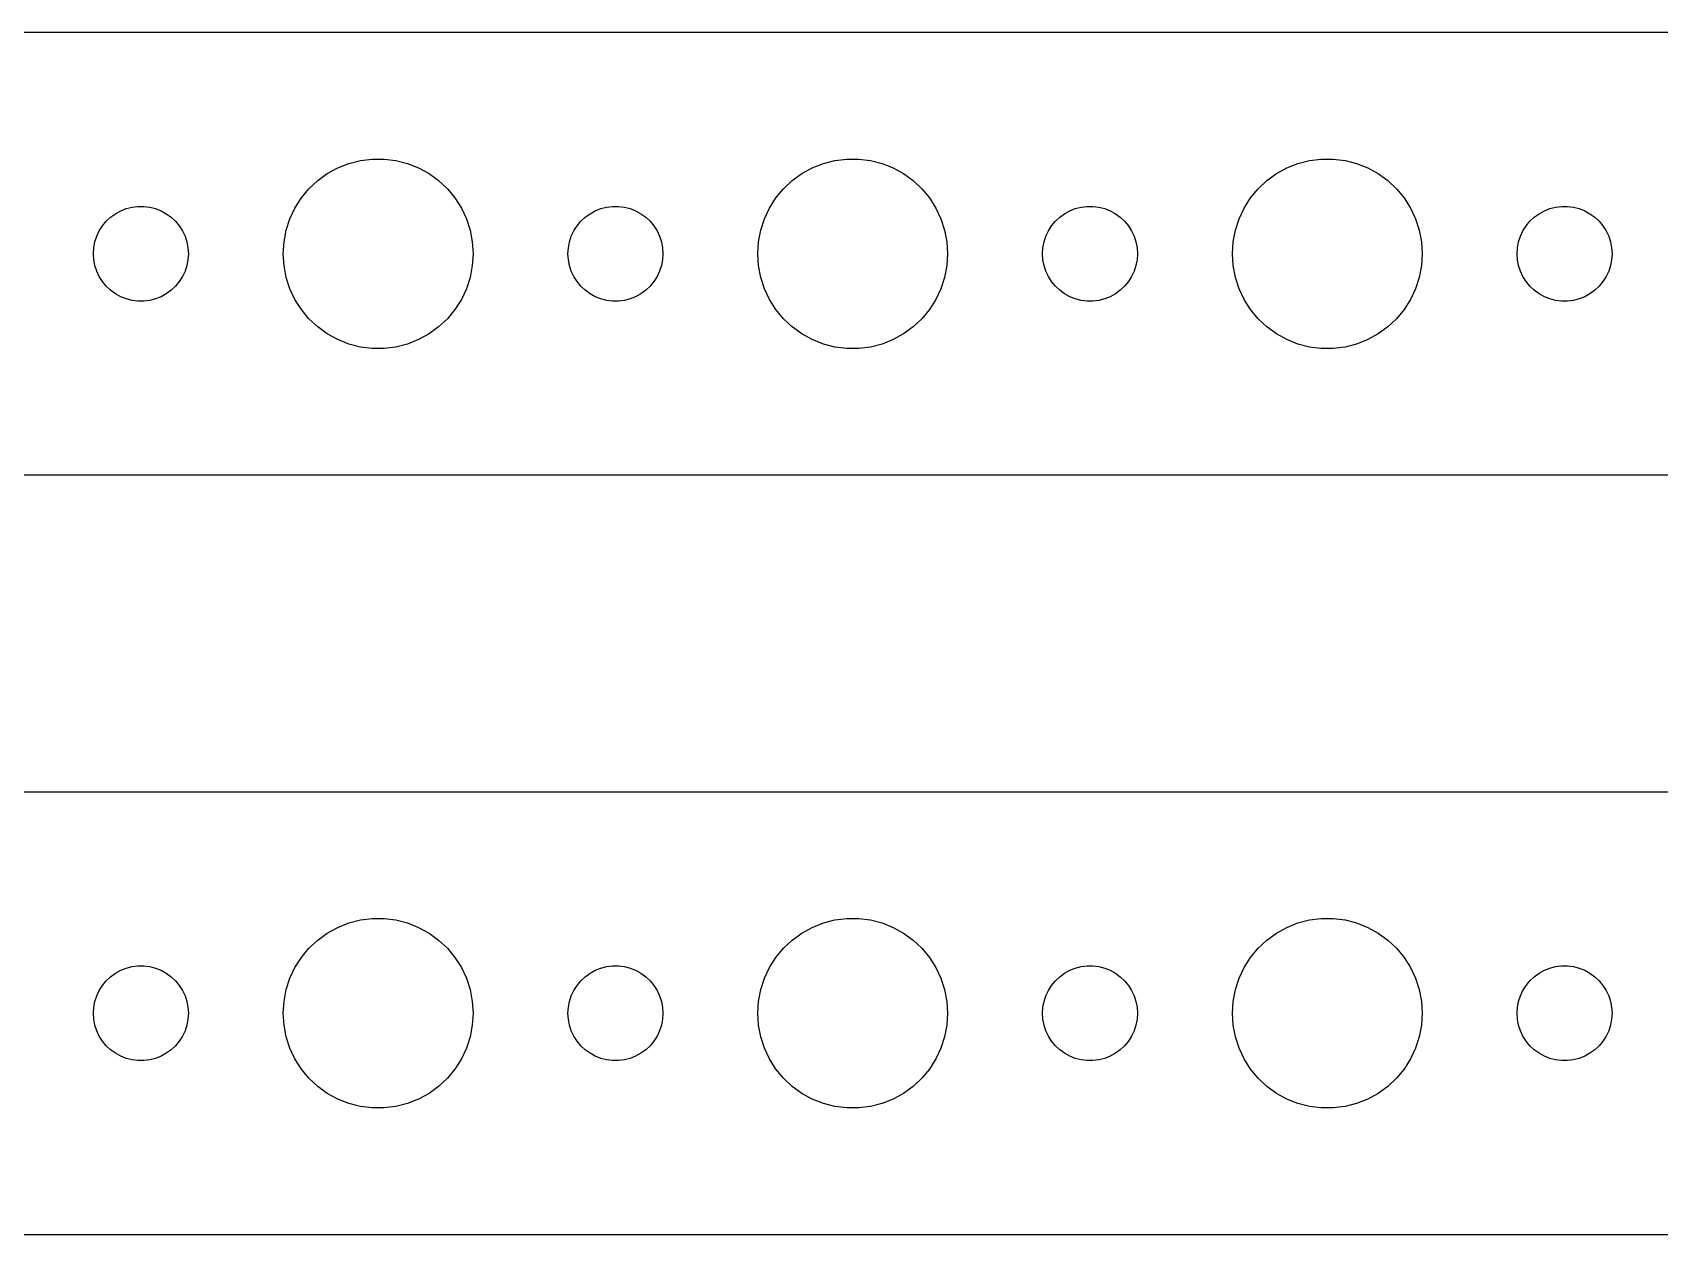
# Model space of a CAD drawing. Header units: metres. Extents: x -224 to 224, y 17 to 55.
# Drawn here: x -168.4 to -117, y 17 to 55 of the extents above; entities that cross this region are included whole.
import ezdxf

# ---------------------------------------------------------------- set-up
doc = ezdxf.new("R2010")
doc.units = ezdxf.units.M

msp = doc.modelspace()

# ---------------------------------------------------------------- linework, layer by layer
for p, q in [((219.814, 54.9901), (-219.814, 54.9901)), ((-158.427, 50.8532), (-158.062, 50.9469)), ((-158.062, 50.9469), (-157.688, 50.9941)), ((-157.688, 50.9941), (-157.312, 50.9941)), ((-157.312, 50.9941), (-156.938, 50.9469)), ((-156.938, 50.9469), (-156.573, 50.8532)), ((-143.427, 50.8532), (-143.062, 50.9469)), ((-143.062, 50.9469), (-142.688, 50.9941)), ((-142.688, 50.9941), (-142.312, 50.9941)), ((-142.312, 50.9941), (-141.938, 50.9469)), ((-141.938, 50.9469), (-141.573, 50.8532)), ((-128.427, 50.8532), (-128.062, 50.9469)), ((-128.062, 50.9469), (-127.688, 50.9941)), ((-127.688, 50.9941), (-127.312, 50.9941)), ((-127.312, 50.9941), (-126.938, 50.9469)), ((-126.938, 50.9469), (-126.573, 50.8532)), ((-159.412, 50.3115), (-159.107, 50.533)), ((-159.107, 50.533), (-158.777, 50.7145)), ((-158.777, 50.7145), (-158.427, 50.8532)), ((-156.573, 50.8532), (-156.223, 50.7145)), ((-156.223, 50.7145), (-155.893, 50.533)), ((-155.893, 50.533), (-155.588, 50.3115)), ((-144.412, 50.3115), (-144.107, 50.533)), ((-144.107, 50.533), (-143.777, 50.7145)), ((-143.777, 50.7145), (-143.427, 50.8532)), ((-141.573, 50.8532), (-141.223, 50.7145)), ((-141.223, 50.7145), (-140.893, 50.533)), ((-140.893, 50.533), (-140.588, 50.3115)), ((-129.412, 50.3115), (-129.107, 50.533)), ((-129.107, 50.533), (-128.777, 50.7145)), ((-128.777, 50.7145), (-128.427, 50.8532)), ((-126.573, 50.8532), (-126.223, 50.7145)), ((-126.223, 50.7145), (-125.893, 50.533)), ((-125.893, 50.533), (-125.588, 50.3115)), ((-159.927, 49.7634), (-159.687, 50.0536)), ((-159.687, 50.0536), (-159.412, 50.3115)), ((-155.588, 50.3115), (-155.313, 50.0536)), ((-155.313, 50.0536), (-155.073, 49.7634)), ((-144.927, 49.7634), (-144.687, 50.0536)), ((-144.687, 50.0536), (-144.412, 50.3115)), ((-140.588, 50.3115), (-140.313, 50.0536)), ((-140.313, 50.0536), (-140.073, 49.7634)), ((-129.927, 49.7634), (-129.687, 50.0536)), ((-129.687, 50.0536), (-129.412, 50.3115)), ((-125.588, 50.3115), (-125.313, 50.0536)), ((-125.313, 50.0536), (-125.073, 49.7634)), ((-165.639, 49.3572), (-165.464, 49.4266)), ((-165.464, 49.4266), (-165.281, 49.4734)), ((-165.281, 49.4734), (-165.094, 49.497)), ((-165.094, 49.497), (-164.906, 49.497)), ((-164.906, 49.497), (-164.719, 49.4734)), ((-164.719, 49.4734), (-164.536, 49.4266)), ((-164.536, 49.4266), (-164.361, 49.3572)), ((-160.289, 49.1044), (-160.129, 49.4453)), ((-160.129, 49.4453), (-159.927, 49.7634)), ((-155.073, 49.7634), (-154.871, 49.4453)), ((-154.871, 49.4453), (-154.711, 49.1044)), ((-150.639, 49.3572), (-150.464, 49.4266)), ((-150.464, 49.4266), (-150.281, 49.4734)), ((-150.281, 49.4734), (-150.094, 49.497)), ((-150.094, 49.497), (-149.906, 49.497)), ((-149.906, 49.497), (-149.719, 49.4734)), ((-149.719, 49.4734), (-149.536, 49.4266)), ((-149.536, 49.4266), (-149.361, 49.3572)), ((-145.289, 49.1044), (-145.129, 49.4453)), ((-145.129, 49.4453), (-144.927, 49.7634)), ((-140.073, 49.7634), (-139.871, 49.4453)), ((-139.871, 49.4453), (-139.711, 49.1044)), ((-135.639, 49.3572), (-135.464, 49.4266)), ((-135.464, 49.4266), (-135.281, 49.4734)), ((-135.281, 49.4734), (-135.094, 49.497)), ((-135.094, 49.497), (-134.906, 49.497)), ((-134.906, 49.497), (-134.719, 49.4734)), ((-134.719, 49.4734), (-134.536, 49.4266)), ((-134.536, 49.4266), (-134.361, 49.3572)), ((-130.289, 49.1044), (-130.129, 49.4453)), ((-130.129, 49.4453), (-129.927, 49.7634)), ((-125.073, 49.7634), (-124.871, 49.4453)), ((-124.871, 49.4453), (-124.711, 49.1044)), ((-120.639, 49.3572), (-120.464, 49.4266)), ((-120.464, 49.4266), (-120.281, 49.4734)), ((-120.281, 49.4734), (-120.094, 49.497)), ((-120.094, 49.497), (-119.906, 49.497)), ((-119.906, 49.497), (-119.719, 49.4734)), ((-119.719, 49.4734), (-119.536, 49.4266)), ((-119.536, 49.4266), (-119.361, 49.3572)), ((-166.314, 48.7226), (-166.214, 48.8817)), ((-166.214, 48.8817), (-166.093, 49.0268)), ((-166.093, 49.0268), (-165.956, 49.1558)), ((-165.956, 49.1558), (-165.804, 49.2665)), ((-165.804, 49.2665), (-165.639, 49.3572)), ((-164.361, 49.3572), (-164.196, 49.2665)), ((-164.196, 49.2665), (-164.044, 49.1558)), ((-164.044, 49.1558), (-163.907, 49.0268)), ((-163.907, 49.0268), (-163.786, 48.8817)), ((-163.786, 48.8817), (-163.686, 48.7226)), ((-160.406, 48.7461), (-160.289, 49.1044)), ((-154.711, 49.1044), (-154.594, 48.7461)), ((-151.314, 48.7226), (-151.214, 48.8817)), ((-151.214, 48.8817), (-151.093, 49.0268)), ((-151.093, 49.0268), (-150.956, 49.1558)), ((-150.956, 49.1558), (-150.804, 49.2665)), ((-150.804, 49.2665), (-150.639, 49.3572)), ((-149.361, 49.3572), (-149.196, 49.2665)), ((-149.196, 49.2665), (-149.044, 49.1558)), ((-149.044, 49.1558), (-148.907, 49.0268)), ((-148.907, 49.0268), (-148.786, 48.8817)), ((-148.786, 48.8817), (-148.686, 48.7226)), ((-145.406, 48.7461), (-145.289, 49.1044)), ((-139.711, 49.1044), (-139.594, 48.7461)), ((-136.314, 48.7226), (-136.214, 48.8817)), ((-136.214, 48.8817), (-136.093, 49.0268)), ((-136.093, 49.0268), (-135.956, 49.1558)), ((-135.956, 49.1558), (-135.804, 49.2665)), ((-135.804, 49.2665), (-135.639, 49.3572)), ((-134.361, 49.3572), (-134.196, 49.2665)), ((-134.196, 49.2665), (-134.044, 49.1558)), ((-134.044, 49.1558), (-133.907, 49.0268)), ((-133.907, 49.0268), (-133.786, 48.8817)), ((-133.786, 48.8817), (-133.686, 48.7226)), ((-130.406, 48.7461), (-130.289, 49.1044)), ((-124.711, 49.1044), (-124.594, 48.7461)), ((-121.314, 48.7226), (-121.214, 48.8817)), ((-121.214, 48.8817), (-121.093, 49.0268)), ((-121.093, 49.0268), (-120.956, 49.1558)), ((-120.956, 49.1558), (-120.804, 49.2665)), ((-120.804, 49.2665), (-120.639, 49.3572)), ((-119.361, 49.3572), (-119.196, 49.2665)), ((-119.196, 49.2665), (-119.044, 49.1558)), ((-119.044, 49.1558), (-118.907, 49.0268)), ((-118.907, 49.0268), (-118.786, 48.8817)), ((-118.786, 48.8817), (-118.686, 48.7226)), ((-166.488, 48.188), (-166.453, 48.373)), ((-166.453, 48.373), (-166.395, 48.5522)), ((-166.395, 48.5522), (-166.314, 48.7226)), ((-163.686, 48.7226), (-163.605, 48.5522)), ((-163.605, 48.5522), (-163.547, 48.373)), ((-163.547, 48.373), (-163.512, 48.188)), ((-160.5, 48), (-160.476, 48.376)), ((-160.476, 48.376), (-160.406, 48.7461)), ((-154.594, 48.7461), (-154.524, 48.376)), ((-154.524, 48.376), (-154.5, 48)), ((-151.488, 48.188), (-151.453, 48.373)), ((-151.453, 48.373), (-151.395, 48.5522)), ((-151.395, 48.5522), (-151.314, 48.7226)), ((-148.686, 48.7226), (-148.605, 48.5522)), ((-148.605, 48.5522), (-148.547, 48.373)), ((-148.547, 48.373), (-148.512, 48.188)), ((-145.5, 48), (-145.476, 48.376)), ((-145.476, 48.376), (-145.406, 48.7461)), ((-139.594, 48.7461), (-139.524, 48.376)), ((-139.524, 48.376), (-139.5, 48)), ((-136.488, 48.188), (-136.453, 48.373)), ((-136.453, 48.373), (-136.395, 48.5522)), ((-136.395, 48.5522), (-136.314, 48.7226)), ((-133.686, 48.7226), (-133.605, 48.5522)), ((-133.605, 48.5522), (-133.547, 48.373)), ((-133.547, 48.373), (-133.512, 48.188)), ((-130.5, 48), (-130.476, 48.376)), ((-130.476, 48.376), (-130.406, 48.7461)), ((-124.594, 48.7461), (-124.524, 48.376)), ((-124.524, 48.376), (-124.5, 48)), ((-121.488, 48.188), (-121.453, 48.373)), ((-121.453, 48.373), (-121.395, 48.5522)), ((-121.395, 48.5522), (-121.314, 48.7226)), ((-118.686, 48.7226), (-118.605, 48.5522)), ((-118.605, 48.5522), (-118.547, 48.373)), ((-118.547, 48.373), (-118.512, 48.188)), ((-166.5, 48), (-166.488, 48.188)), ((-166.488, 47.812), (-166.5, 48)), ((-163.512, 48.188), (-163.5, 48)), ((-163.5, 48), (-163.512, 47.812)), ((-160.476, 47.624), (-160.5, 48)), ((-154.5, 48), (-154.524, 47.624)), ((-151.5, 48), (-151.488, 48.188)), ((-151.488, 47.812), (-151.5, 48)), ((-148.512, 48.188), (-148.5, 48)), ((-148.5, 48), (-148.512, 47.812)), ((-145.476, 47.624), (-145.5, 48)), ((-139.5, 48), (-139.524, 47.624)), ((-136.5, 48), (-136.488, 48.188)), ((-136.488, 47.812), (-136.5, 48)), ((-133.512, 48.188), (-133.5, 48)), ((-133.5, 48), (-133.512, 47.812)), ((-130.476, 47.624), (-130.5, 48)), ((-124.5, 48), (-124.524, 47.624)), ((-121.5, 48), (-121.488, 48.188)), ((-121.488, 47.812), (-121.5, 48)), ((-118.512, 48.188), (-118.5, 48)), ((-118.5, 48), (-118.512, 47.812)), ((-166.453, 47.627), (-166.488, 47.812)), ((-166.395, 47.4478), (-166.453, 47.627)), ((-166.314, 47.2774), (-166.395, 47.4478)), ((-163.605, 47.4478), (-163.686, 47.2774)), ((-163.547, 47.627), (-163.605, 47.4478)), ((-163.512, 47.812), (-163.547, 47.627)), ((-160.406, 47.2539), (-160.476, 47.624)), ((-154.524, 47.624), (-154.594, 47.2539)), ((-151.453, 47.627), (-151.488, 47.812)), ((-151.395, 47.4478), (-151.453, 47.627)), ((-151.314, 47.2774), (-151.395, 47.4478)), ((-148.605, 47.4478), (-148.686, 47.2774)), ((-148.547, 47.627), (-148.605, 47.4478)), ((-148.512, 47.812), (-148.547, 47.627)), ((-145.406, 47.2539), (-145.476, 47.624)), ((-139.524, 47.624), (-139.594, 47.2539)), ((-136.453, 47.627), (-136.488, 47.812)), ((-136.395, 47.4478), (-136.453, 47.627)), ((-136.314, 47.2774), (-136.395, 47.4478)), ((-133.605, 47.4478), (-133.686, 47.2774)), ((-133.547, 47.627), (-133.605, 47.4478)), ((-133.512, 47.812), (-133.547, 47.627)), ((-130.406, 47.2539), (-130.476, 47.624)), ((-124.524, 47.624), (-124.594, 47.2539)), ((-121.453, 47.627), (-121.488, 47.812)), ((-121.395, 47.4478), (-121.453, 47.627)), ((-121.314, 47.2774), (-121.395, 47.4478)), ((-118.605, 47.4478), (-118.686, 47.2774)), ((-118.547, 47.627), (-118.605, 47.4478)), ((-118.512, 47.812), (-118.547, 47.627)), ((-166.214, 47.1183), (-166.314, 47.2774)), ((-166.093, 46.9732), (-166.214, 47.1183)), ((-165.956, 46.8442), (-166.093, 46.9732)), ((-165.804, 46.7335), (-165.956, 46.8442)), ((-164.044, 46.8442), (-164.196, 46.7335)), ((-163.907, 46.9732), (-164.044, 46.8442)), ((-163.786, 47.1183), (-163.907, 46.9732)), ((-163.686, 47.2774), (-163.786, 47.1183)), ((-160.289, 46.8956), (-160.406, 47.2539)), ((-160.129, 46.5547), (-160.289, 46.8956)), ((-154.711, 46.8956), (-154.871, 46.5547)), ((-154.594, 47.2539), (-154.711, 46.8956)), ((-151.214, 47.1183), (-151.314, 47.2774)), ((-151.093, 46.9732), (-151.214, 47.1183)), ((-150.956, 46.8442), (-151.093, 46.9732)), ((-150.804, 46.7335), (-150.956, 46.8442)), ((-149.044, 46.8442), (-149.196, 46.7335)), ((-148.907, 46.9732), (-149.044, 46.8442)), ((-148.786, 47.1183), (-148.907, 46.9732)), ((-148.686, 47.2774), (-148.786, 47.1183)), ((-145.289, 46.8956), (-145.406, 47.2539)), ((-145.129, 46.5547), (-145.289, 46.8956)), ((-139.711, 46.8956), (-139.871, 46.5547)), ((-139.594, 47.2539), (-139.711, 46.8956)), ((-136.214, 47.1183), (-136.314, 47.2774)), ((-136.093, 46.9732), (-136.214, 47.1183)), ((-135.956, 46.8442), (-136.093, 46.9732)), ((-135.804, 46.7335), (-135.956, 46.8442)), ((-134.044, 46.8442), (-134.196, 46.7335)), ((-133.907, 46.9732), (-134.044, 46.8442)), ((-133.786, 47.1183), (-133.907, 46.9732)), ((-133.686, 47.2774), (-133.786, 47.1183)), ((-130.289, 46.8956), (-130.406, 47.2539)), ((-130.129, 46.5547), (-130.289, 46.8956)), ((-124.711, 46.8956), (-124.871, 46.5547)), ((-124.594, 47.2539), (-124.711, 46.8956)), ((-121.214, 47.1183), (-121.314, 47.2774)), ((-121.093, 46.9732), (-121.214, 47.1183)), ((-120.956, 46.8442), (-121.093, 46.9732)), ((-120.804, 46.7335), (-120.956, 46.8442)), ((-119.044, 46.8442), (-119.196, 46.7335)), ((-118.907, 46.9732), (-119.044, 46.8442)), ((-118.786, 47.1183), (-118.907, 46.9732)), ((-118.686, 47.2774), (-118.786, 47.1183)), ((-165.639, 46.6428), (-165.804, 46.7335)), ((-165.464, 46.5734), (-165.639, 46.6428)), ((-165.281, 46.5266), (-165.464, 46.5734)), ((-165.094, 46.503), (-165.281, 46.5266)), ((-164.906, 46.503), (-165.094, 46.503)), ((-164.719, 46.5266), (-164.906, 46.503)), ((-164.536, 46.5734), (-164.719, 46.5266)), ((-164.361, 46.6428), (-164.536, 46.5734)), ((-164.196, 46.7335), (-164.361, 46.6428)), ((-159.927, 46.2366), (-160.129, 46.5547)), ((-154.871, 46.5547), (-155.073, 46.2366)), ((-150.639, 46.6428), (-150.804, 46.7335)), ((-150.464, 46.5734), (-150.639, 46.6428)), ((-150.281, 46.5266), (-150.464, 46.5734)), ((-150.094, 46.503), (-150.281, 46.5266)), ((-149.906, 46.503), (-150.094, 46.503)), ((-149.719, 46.5266), (-149.906, 46.503)), ((-149.536, 46.5734), (-149.719, 46.5266)), ((-149.361, 46.6428), (-149.536, 46.5734)), ((-149.196, 46.7335), (-149.361, 46.6428)), ((-144.927, 46.2366), (-145.129, 46.5547)), ((-139.871, 46.5547), (-140.073, 46.2366)), ((-135.639, 46.6428), (-135.804, 46.7335)), ((-135.464, 46.5734), (-135.639, 46.6428)), ((-135.281, 46.5266), (-135.464, 46.5734)), ((-135.094, 46.503), (-135.281, 46.5266)), ((-134.906, 46.503), (-135.094, 46.503)), ((-134.719, 46.5266), (-134.906, 46.503)), ((-134.536, 46.5734), (-134.719, 46.5266)), ((-134.361, 46.6428), (-134.536, 46.5734)), ((-134.196, 46.7335), (-134.361, 46.6428)), ((-129.927, 46.2366), (-130.129, 46.5547)), ((-124.871, 46.5547), (-125.073, 46.2366)), ((-120.639, 46.6428), (-120.804, 46.7335)), ((-120.464, 46.5734), (-120.639, 46.6428)), ((-120.281, 46.5266), (-120.464, 46.5734)), ((-120.094, 46.503), (-120.281, 46.5266)), ((-119.906, 46.503), (-120.094, 46.503)), ((-119.719, 46.5266), (-119.906, 46.503)), ((-119.536, 46.5734), (-119.719, 46.5266)), ((-119.361, 46.6428), (-119.536, 46.5734)), ((-119.196, 46.7335), (-119.361, 46.6428)), ((-159.687, 45.9464), (-159.927, 46.2366)), ((-159.412, 45.6885), (-159.687, 45.9464)), ((-155.313, 45.9464), (-155.588, 45.6885)), ((-155.073, 46.2366), (-155.313, 45.9464)), ((-144.687, 45.9464), (-144.927, 46.2366)), ((-144.412, 45.6885), (-144.687, 45.9464)), ((-140.313, 45.9464), (-140.588, 45.6885)), ((-140.073, 46.2366), (-140.313, 45.9464)), ((-129.687, 45.9464), (-129.927, 46.2366)), ((-129.412, 45.6885), (-129.687, 45.9464)), ((-125.313, 45.9464), (-125.588, 45.6885)), ((-125.073, 46.2366), (-125.313, 45.9464)), ((-159.107, 45.467), (-159.412, 45.6885)), ((-158.777, 45.2855), (-159.107, 45.467)), ((-158.427, 45.1468), (-158.777, 45.2855)), ((-156.223, 45.2855), (-156.573, 45.1468)), ((-155.893, 45.467), (-156.223, 45.2855)), ((-155.588, 45.6885), (-155.893, 45.467)), ((-144.107, 45.467), (-144.412, 45.6885)), ((-143.777, 45.2855), (-144.107, 45.467)), ((-143.427, 45.1468), (-143.777, 45.2855)), ((-141.223, 45.2855), (-141.573, 45.1468)), ((-140.893, 45.467), (-141.223, 45.2855)), ((-140.588, 45.6885), (-140.893, 45.467)), ((-129.107, 45.467), (-129.412, 45.6885)), ((-128.777, 45.2855), (-129.107, 45.467)), ((-128.427, 45.1468), (-128.777, 45.2855)), ((-126.223, 45.2855), (-126.573, 45.1468)), ((-125.893, 45.467), (-126.223, 45.2855)), ((-125.588, 45.6885), (-125.893, 45.467)), ((-158.062, 45.0531), (-158.427, 45.1468)), ((-157.688, 45.0059), (-158.062, 45.0531)), ((-157.312, 45.0059), (-157.688, 45.0059)), ((-156.938, 45.0531), (-157.312, 45.0059)), ((-156.573, 45.1468), (-156.938, 45.0531)), ((-143.062, 45.0531), (-143.427, 45.1468)), ((-142.688, 45.0059), (-143.062, 45.0531)), ((-142.312, 45.0059), (-142.688, 45.0059)), ((-141.938, 45.0531), (-142.312, 45.0059)), ((-141.573, 45.1468), (-141.938, 45.0531)), ((-128.062, 45.0531), (-128.427, 45.1468)), ((-127.688, 45.0059), (-128.062, 45.0531)), ((-127.312, 45.0059), (-127.688, 45.0059)), ((-126.938, 45.0531), (-127.312, 45.0059)), ((-126.573, 45.1468), (-126.938, 45.0531)), ((-219.814, 41.0099), (219.814, 41.0099)), ((219.814, 30.9901), (-219.814, 30.9901)), ((-158.777, 26.7145), (-158.427, 26.8532)), ((-158.427, 26.8532), (-158.062, 26.9469)), ((-158.062, 26.9469), (-157.688, 26.9941)), ((-157.688, 26.9941), (-157.312, 26.9941)), ((-157.312, 26.9941), (-156.938, 26.9469)), ((-156.938, 26.9469), (-156.573, 26.8532)), ((-156.573, 26.8532), (-156.223, 26.7145)), ((-143.777, 26.7145), (-143.427, 26.8532)), ((-143.427, 26.8532), (-143.062, 26.9469)), ((-143.062, 26.9469), (-142.688, 26.9941)), ((-142.688, 26.9941), (-142.312, 26.9941)), ((-142.312, 26.9941), (-141.938, 26.9469)), ((-141.938, 26.9469), (-141.573, 26.8532)), ((-141.573, 26.8532), (-141.223, 26.7145)), ((-128.777, 26.7145), (-128.427, 26.8532)), ((-128.427, 26.8532), (-128.062, 26.9469)), ((-128.062, 26.9469), (-127.688, 26.9941)), ((-127.688, 26.9941), (-127.312, 26.9941)), ((-127.312, 26.9941), (-126.938, 26.9469)), ((-126.938, 26.9469), (-126.573, 26.8532)), ((-126.573, 26.8532), (-126.223, 26.7145)), ((-159.687, 26.0536), (-159.412, 26.3115)), ((-159.412, 26.3115), (-159.107, 26.533)), ((-159.107, 26.533), (-158.777, 26.7145)), ((-156.223, 26.7145), (-155.893, 26.533)), ((-155.893, 26.533), (-155.588, 26.3115)), ((-155.588, 26.3115), (-155.313, 26.0536)), ((-144.687, 26.0536), (-144.412, 26.3115)), ((-144.412, 26.3115), (-144.107, 26.533)), ((-144.107, 26.533), (-143.777, 26.7145)), ((-141.223, 26.7145), (-140.893, 26.533)), ((-140.893, 26.533), (-140.588, 26.3115)), ((-140.588, 26.3115), (-140.313, 26.0536)), ((-129.687, 26.0536), (-129.412, 26.3115)), ((-129.412, 26.3115), (-129.107, 26.533)), ((-129.107, 26.533), (-128.777, 26.7145)), ((-126.223, 26.7145), (-125.893, 26.533)), ((-125.893, 26.533), (-125.588, 26.3115)), ((-125.588, 26.3115), (-125.313, 26.0536)), ((-160.129, 25.4453), (-159.927, 25.7634)), ((-159.927, 25.7634), (-159.687, 26.0536)), ((-155.313, 26.0536), (-155.073, 25.7634)), ((-155.073, 25.7634), (-154.871, 25.4453)), ((-145.129, 25.4453), (-144.927, 25.7634)), ((-144.927, 25.7634), (-144.687, 26.0536)), ((-140.313, 26.0536), (-140.073, 25.7634)), ((-140.073, 25.7634), (-139.871, 25.4453)), ((-130.129, 25.4453), (-129.927, 25.7634)), ((-129.927, 25.7634), (-129.687, 26.0536)), ((-125.313, 26.0536), (-125.073, 25.7634)), ((-125.073, 25.7634), (-124.871, 25.4453)), ((-165.956, 25.1558), (-165.804, 25.2665)), ((-165.804, 25.2665), (-165.639, 25.3572)), ((-165.639, 25.3572), (-165.464, 25.4266)), ((-165.464, 25.4266), (-165.281, 25.4734)), ((-165.281, 25.4734), (-165.094, 25.497)), ((-165.094, 25.497), (-164.906, 25.497)), ((-164.906, 25.497), (-164.719, 25.4734)), ((-164.719, 25.4734), (-164.536, 25.4266)), ((-164.536, 25.4266), (-164.361, 25.3572)), ((-164.361, 25.3572), (-164.196, 25.2665)), ((-164.196, 25.2665), (-164.044, 25.1558)), ((-160.289, 25.1044), (-160.129, 25.4453)), ((-154.871, 25.4453), (-154.711, 25.1044)), ((-150.956, 25.1558), (-150.804, 25.2665)), ((-150.804, 25.2665), (-150.639, 25.3572)), ((-150.639, 25.3572), (-150.464, 25.4266)), ((-150.464, 25.4266), (-150.281, 25.4734)), ((-150.281, 25.4734), (-150.094, 25.497)), ((-150.094, 25.497), (-149.906, 25.497)), ((-149.906, 25.497), (-149.719, 25.4734)), ((-149.719, 25.4734), (-149.536, 25.4266)), ((-149.536, 25.4266), (-149.361, 25.3572)), ((-149.361, 25.3572), (-149.196, 25.2665)), ((-149.196, 25.2665), (-149.044, 25.1558)), ((-145.289, 25.1044), (-145.129, 25.4453)), ((-139.871, 25.4453), (-139.711, 25.1044)), ((-135.956, 25.1558), (-135.804, 25.2665)), ((-135.804, 25.2665), (-135.639, 25.3572)), ((-135.639, 25.3572), (-135.464, 25.4266)), ((-135.464, 25.4266), (-135.281, 25.4734)), ((-135.281, 25.4734), (-135.094, 25.497)), ((-135.094, 25.497), (-134.906, 25.497)), ((-134.906, 25.497), (-134.719, 25.4734)), ((-134.719, 25.4734), (-134.536, 25.4266)), ((-134.536, 25.4266), (-134.361, 25.3572)), ((-134.361, 25.3572), (-134.196, 25.2665)), ((-134.196, 25.2665), (-134.044, 25.1558)), ((-130.289, 25.1044), (-130.129, 25.4453)), ((-124.871, 25.4453), (-124.711, 25.1044)), ((-120.956, 25.1558), (-120.804, 25.2665)), ((-120.804, 25.2665), (-120.639, 25.3572)), ((-120.639, 25.3572), (-120.464, 25.4266)), ((-120.464, 25.4266), (-120.281, 25.4734)), ((-120.281, 25.4734), (-120.094, 25.497)), ((-120.094, 25.497), (-119.906, 25.497)), ((-119.906, 25.497), (-119.719, 25.4734)), ((-119.719, 25.4734), (-119.536, 25.4266)), ((-119.536, 25.4266), (-119.361, 25.3572)), ((-119.361, 25.3572), (-119.196, 25.2665)), ((-119.196, 25.2665), (-119.044, 25.1558)), ((-166.395, 24.5522), (-166.314, 24.7226)), ((-166.314, 24.7226), (-166.214, 24.8817)), ((-166.214, 24.8817), (-166.093, 25.0268)), ((-166.093, 25.0268), (-165.956, 25.1558)), ((-164.044, 25.1558), (-163.907, 25.0268)), ((-163.907, 25.0268), (-163.786, 24.8817)), ((-163.786, 24.8817), (-163.686, 24.7226)), ((-163.686, 24.7226), (-163.605, 24.5522)), ((-160.476, 24.376), (-160.406, 24.7461)), ((-160.406, 24.7461), (-160.289, 25.1044)), ((-154.711, 25.1044), (-154.594, 24.7461)), ((-154.594, 24.7461), (-154.524, 24.376)), ((-151.395, 24.5522), (-151.314, 24.7226)), ((-151.314, 24.7226), (-151.214, 24.8817)), ((-151.214, 24.8817), (-151.093, 25.0268)), ((-151.093, 25.0268), (-150.956, 25.1558)), ((-149.044, 25.1558), (-148.907, 25.0268)), ((-148.907, 25.0268), (-148.786, 24.8817)), ((-148.786, 24.8817), (-148.686, 24.7226)), ((-148.686, 24.7226), (-148.605, 24.5522)), ((-145.476, 24.376), (-145.406, 24.7461)), ((-145.406, 24.7461), (-145.289, 25.1044)), ((-139.711, 25.1044), (-139.594, 24.7461)), ((-139.594, 24.7461), (-139.524, 24.376)), ((-136.395, 24.5522), (-136.314, 24.7226)), ((-136.314, 24.7226), (-136.214, 24.8817)), ((-136.214, 24.8817), (-136.093, 25.0268)), ((-136.093, 25.0268), (-135.956, 25.1558)), ((-134.044, 25.1558), (-133.907, 25.0268)), ((-133.907, 25.0268), (-133.786, 24.8817)), ((-133.786, 24.8817), (-133.686, 24.7226)), ((-133.686, 24.7226), (-133.605, 24.5522)), ((-130.476, 24.376), (-130.406, 24.7461)), ((-130.406, 24.7461), (-130.289, 25.1044)), ((-124.711, 25.1044), (-124.594, 24.7461)), ((-124.594, 24.7461), (-124.524, 24.376)), ((-121.395, 24.5522), (-121.314, 24.7226)), ((-121.314, 24.7226), (-121.214, 24.8817)), ((-121.214, 24.8817), (-121.093, 25.0268)), ((-121.093, 25.0268), (-120.956, 25.1558)), ((-119.044, 25.1558), (-118.907, 25.0268)), ((-118.907, 25.0268), (-118.786, 24.8817)), ((-118.786, 24.8817), (-118.686, 24.7226)), ((-118.686, 24.7226), (-118.605, 24.5522)), ((-166.5, 24), (-166.488, 24.188)), ((-166.488, 24.188), (-166.453, 24.373)), ((-166.453, 24.373), (-166.395, 24.5522)), ((-163.605, 24.5522), (-163.547, 24.373)), ((-163.547, 24.373), (-163.512, 24.188)), ((-163.512, 24.188), (-163.5, 24)), ((-160.5, 24), (-160.476, 24.376)), ((-154.524, 24.376), (-154.5, 24)), ((-151.5, 24), (-151.488, 24.188)), ((-151.488, 24.188), (-151.453, 24.373)), ((-151.453, 24.373), (-151.395, 24.5522)), ((-148.605, 24.5522), (-148.547, 24.373)), ((-148.547, 24.373), (-148.512, 24.188)), ((-148.512, 24.188), (-148.5, 24)), ((-145.5, 24), (-145.476, 24.376)), ((-139.524, 24.376), (-139.5, 24)), ((-136.5, 24), (-136.488, 24.188)), ((-136.488, 24.188), (-136.453, 24.373)), ((-136.453, 24.373), (-136.395, 24.5522)), ((-133.605, 24.5522), (-133.547, 24.373)), ((-133.547, 24.373), (-133.512, 24.188)), ((-133.512, 24.188), (-133.5, 24)), ((-130.5, 24), (-130.476, 24.376)), ((-124.524, 24.376), (-124.5, 24)), ((-121.5, 24), (-121.488, 24.188)), ((-121.488, 24.188), (-121.453, 24.373)), ((-121.453, 24.373), (-121.395, 24.5522)), ((-118.605, 24.5522), (-118.547, 24.373)), ((-118.547, 24.373), (-118.512, 24.188)), ((-118.512, 24.188), (-118.5, 24)), ((-166.488, 23.812), (-166.5, 24)), ((-166.453, 23.627), (-166.488, 23.812)), ((-163.512, 23.812), (-163.547, 23.627)), ((-163.5, 24), (-163.512, 23.812)), ((-160.476, 23.624), (-160.5, 24)), ((-154.5, 24), (-154.524, 23.624)), ((-151.488, 23.812), (-151.5, 24)), ((-151.453, 23.627), (-151.488, 23.812)), ((-148.512, 23.812), (-148.547, 23.627)), ((-148.5, 24), (-148.512, 23.812)), ((-145.476, 23.624), (-145.5, 24)), ((-139.5, 24), (-139.524, 23.624)), ((-136.488, 23.812), (-136.5, 24)), ((-136.453, 23.627), (-136.488, 23.812)), ((-133.512, 23.812), (-133.547, 23.627)), ((-133.5, 24), (-133.512, 23.812)), ((-130.476, 23.624), (-130.5, 24)), ((-124.5, 24), (-124.524, 23.624)), ((-121.488, 23.812), (-121.5, 24)), ((-121.453, 23.627), (-121.488, 23.812)), ((-118.512, 23.812), (-118.547, 23.627)), ((-118.5, 24), (-118.512, 23.812)), ((-166.395, 23.4478), (-166.453, 23.627)), ((-166.314, 23.2774), (-166.395, 23.4478)), ((-166.214, 23.1183), (-166.314, 23.2774)), ((-163.686, 23.2774), (-163.786, 23.1183)), ((-163.605, 23.4478), (-163.686, 23.2774)), ((-163.547, 23.627), (-163.605, 23.4478)), ((-160.406, 23.2539), (-160.476, 23.624)), ((-160.289, 22.8956), (-160.406, 23.2539)), ((-154.594, 23.2539), (-154.711, 22.8956)), ((-154.524, 23.624), (-154.594, 23.2539)), ((-151.395, 23.4478), (-151.453, 23.627)), ((-151.314, 23.2774), (-151.395, 23.4478)), ((-151.214, 23.1183), (-151.314, 23.2774)), ((-148.686, 23.2774), (-148.786, 23.1183)), ((-148.605, 23.4478), (-148.686, 23.2774)), ((-148.547, 23.627), (-148.605, 23.4478)), ((-145.406, 23.2539), (-145.476, 23.624)), ((-145.289, 22.8956), (-145.406, 23.2539)), ((-139.594, 23.2539), (-139.711, 22.8956)), ((-139.524, 23.624), (-139.594, 23.2539)), ((-136.395, 23.4478), (-136.453, 23.627)), ((-136.314, 23.2774), (-136.395, 23.4478)), ((-136.214, 23.1183), (-136.314, 23.2774)), ((-133.686, 23.2774), (-133.786, 23.1183)), ((-133.605, 23.4478), (-133.686, 23.2774)), ((-133.547, 23.627), (-133.605, 23.4478)), ((-130.406, 23.2539), (-130.476, 23.624)), ((-130.289, 22.8956), (-130.406, 23.2539)), ((-124.594, 23.2539), (-124.711, 22.8956)), ((-124.524, 23.624), (-124.594, 23.2539)), ((-121.395, 23.4478), (-121.453, 23.627)), ((-121.314, 23.2774), (-121.395, 23.4478)), ((-121.214, 23.1183), (-121.314, 23.2774)), ((-118.686, 23.2774), (-118.786, 23.1183)), ((-118.605, 23.4478), (-118.686, 23.2774)), ((-118.547, 23.627), (-118.605, 23.4478)), ((-166.093, 22.9732), (-166.214, 23.1183)), ((-165.956, 22.8442), (-166.093, 22.9732)), ((-165.804, 22.7335), (-165.956, 22.8442)), ((-165.639, 22.6428), (-165.804, 22.7335)), ((-165.464, 22.5734), (-165.639, 22.6428)), ((-164.361, 22.6428), (-164.536, 22.5734)), ((-164.196, 22.7335), (-164.361, 22.6428)), ((-164.044, 22.8442), (-164.196, 22.7335)), ((-163.907, 22.9732), (-164.044, 22.8442)), ((-163.786, 23.1183), (-163.907, 22.9732)), ((-160.129, 22.5547), (-160.289, 22.8956)), ((-154.711, 22.8956), (-154.871, 22.5547)), ((-151.093, 22.9732), (-151.214, 23.1183)), ((-150.956, 22.8442), (-151.093, 22.9732)), ((-150.804, 22.7335), (-150.956, 22.8442)), ((-150.639, 22.6428), (-150.804, 22.7335)), ((-150.464, 22.5734), (-150.639, 22.6428)), ((-149.361, 22.6428), (-149.536, 22.5734)), ((-149.196, 22.7335), (-149.361, 22.6428)), ((-149.044, 22.8442), (-149.196, 22.7335)), ((-148.907, 22.9732), (-149.044, 22.8442)), ((-148.786, 23.1183), (-148.907, 22.9732)), ((-145.129, 22.5547), (-145.289, 22.8956)), ((-139.711, 22.8956), (-139.871, 22.5547)), ((-136.093, 22.9732), (-136.214, 23.1183)), ((-135.956, 22.8442), (-136.093, 22.9732)), ((-135.804, 22.7335), (-135.956, 22.8442)), ((-135.639, 22.6428), (-135.804, 22.7335)), ((-135.464, 22.5734), (-135.639, 22.6428)), ((-134.361, 22.6428), (-134.536, 22.5734)), ((-134.196, 22.7335), (-134.361, 22.6428)), ((-134.044, 22.8442), (-134.196, 22.7335)), ((-133.907, 22.9732), (-134.044, 22.8442)), ((-133.786, 23.1183), (-133.907, 22.9732)), ((-130.129, 22.5547), (-130.289, 22.8956)), ((-124.711, 22.8956), (-124.871, 22.5547)), ((-121.093, 22.9732), (-121.214, 23.1183)), ((-120.956, 22.8442), (-121.093, 22.9732)), ((-120.804, 22.7335), (-120.956, 22.8442)), ((-120.639, 22.6428), (-120.804, 22.7335)), ((-120.464, 22.5734), (-120.639, 22.6428)), ((-119.361, 22.6428), (-119.536, 22.5734)), ((-119.196, 22.7335), (-119.361, 22.6428)), ((-119.044, 22.8442), (-119.196, 22.7335)), ((-118.907, 22.9732), (-119.044, 22.8442)), ((-118.786, 23.1183), (-118.907, 22.9732)), ((-165.281, 22.5266), (-165.464, 22.5734)), ((-165.094, 22.503), (-165.281, 22.5266)), ((-164.906, 22.503), (-165.094, 22.503)), ((-164.719, 22.5266), (-164.906, 22.503)), ((-164.536, 22.5734), (-164.719, 22.5266)), ((-159.927, 22.2366), (-160.129, 22.5547)), ((-159.687, 21.9464), (-159.927, 22.2366)), ((-155.073, 22.2366), (-155.313, 21.9464)), ((-154.871, 22.5547), (-155.073, 22.2366)), ((-150.281, 22.5266), (-150.464, 22.5734)), ((-150.094, 22.503), (-150.281, 22.5266)), ((-149.906, 22.503), (-150.094, 22.503)), ((-149.719, 22.5266), (-149.906, 22.503)), ((-149.536, 22.5734), (-149.719, 22.5266)), ((-144.927, 22.2366), (-145.129, 22.5547)), ((-144.687, 21.9464), (-144.927, 22.2366)), ((-140.073, 22.2366), (-140.313, 21.9464)), ((-139.871, 22.5547), (-140.073, 22.2366)), ((-135.281, 22.5266), (-135.464, 22.5734)), ((-135.094, 22.503), (-135.281, 22.5266)), ((-134.906, 22.503), (-135.094, 22.503)), ((-134.719, 22.5266), (-134.906, 22.503)), ((-134.536, 22.5734), (-134.719, 22.5266)), ((-129.927, 22.2366), (-130.129, 22.5547)), ((-129.687, 21.9464), (-129.927, 22.2366)), ((-125.073, 22.2366), (-125.313, 21.9464)), ((-124.871, 22.5547), (-125.073, 22.2366)), ((-120.281, 22.5266), (-120.464, 22.5734)), ((-120.094, 22.503), (-120.281, 22.5266)), ((-119.906, 22.503), (-120.094, 22.503)), ((-119.719, 22.5266), (-119.906, 22.503)), ((-119.536, 22.5734), (-119.719, 22.5266)), ((-159.412, 21.6885), (-159.687, 21.9464)), ((-159.107, 21.467), (-159.412, 21.6885)), ((-155.588, 21.6885), (-155.893, 21.467)), ((-155.313, 21.9464), (-155.588, 21.6885)), ((-144.412, 21.6885), (-144.687, 21.9464)), ((-144.107, 21.467), (-144.412, 21.6885)), ((-140.588, 21.6885), (-140.893, 21.467)), ((-140.313, 21.9464), (-140.588, 21.6885)), ((-129.412, 21.6885), (-129.687, 21.9464)), ((-129.107, 21.467), (-129.412, 21.6885)), ((-125.588, 21.6885), (-125.893, 21.467)), ((-125.313, 21.9464), (-125.588, 21.6885)), ((-158.777, 21.2855), (-159.107, 21.467)), ((-158.427, 21.1468), (-158.777, 21.2855)), ((-158.062, 21.0531), (-158.427, 21.1468)), ((-156.573, 21.1468), (-156.938, 21.0531)), ((-156.223, 21.2855), (-156.573, 21.1468)), ((-155.893, 21.467), (-156.223, 21.2855)), ((-143.777, 21.2855), (-144.107, 21.467)), ((-143.427, 21.1468), (-143.777, 21.2855)), ((-143.062, 21.0531), (-143.427, 21.1468)), ((-141.573, 21.1468), (-141.938, 21.0531)), ((-141.223, 21.2855), (-141.573, 21.1468)), ((-140.893, 21.467), (-141.223, 21.2855)), ((-128.777, 21.2855), (-129.107, 21.467)), ((-128.427, 21.1468), (-128.777, 21.2855)), ((-128.062, 21.0531), (-128.427, 21.1468)), ((-126.573, 21.1468), (-126.938, 21.0531)), ((-126.223, 21.2855), (-126.573, 21.1468)), ((-125.893, 21.467), (-126.223, 21.2855)), ((-157.688, 21.0059), (-158.062, 21.0531)), ((-157.312, 21.0059), (-157.688, 21.0059)), ((-156.938, 21.0531), (-157.312, 21.0059)), ((-142.688, 21.0059), (-143.062, 21.0531)), ((-142.312, 21.0059), (-142.688, 21.0059)), ((-141.938, 21.0531), (-142.312, 21.0059)), ((-127.688, 21.0059), (-128.062, 21.0531)), ((-127.312, 21.0059), (-127.688, 21.0059)), ((-126.938, 21.0531), (-127.312, 21.0059)), ((-219.814, 17.0099), (219.814, 17.0099))]:
    msp.add_line(p, q)

doc.saveas('drawing.dxf')
